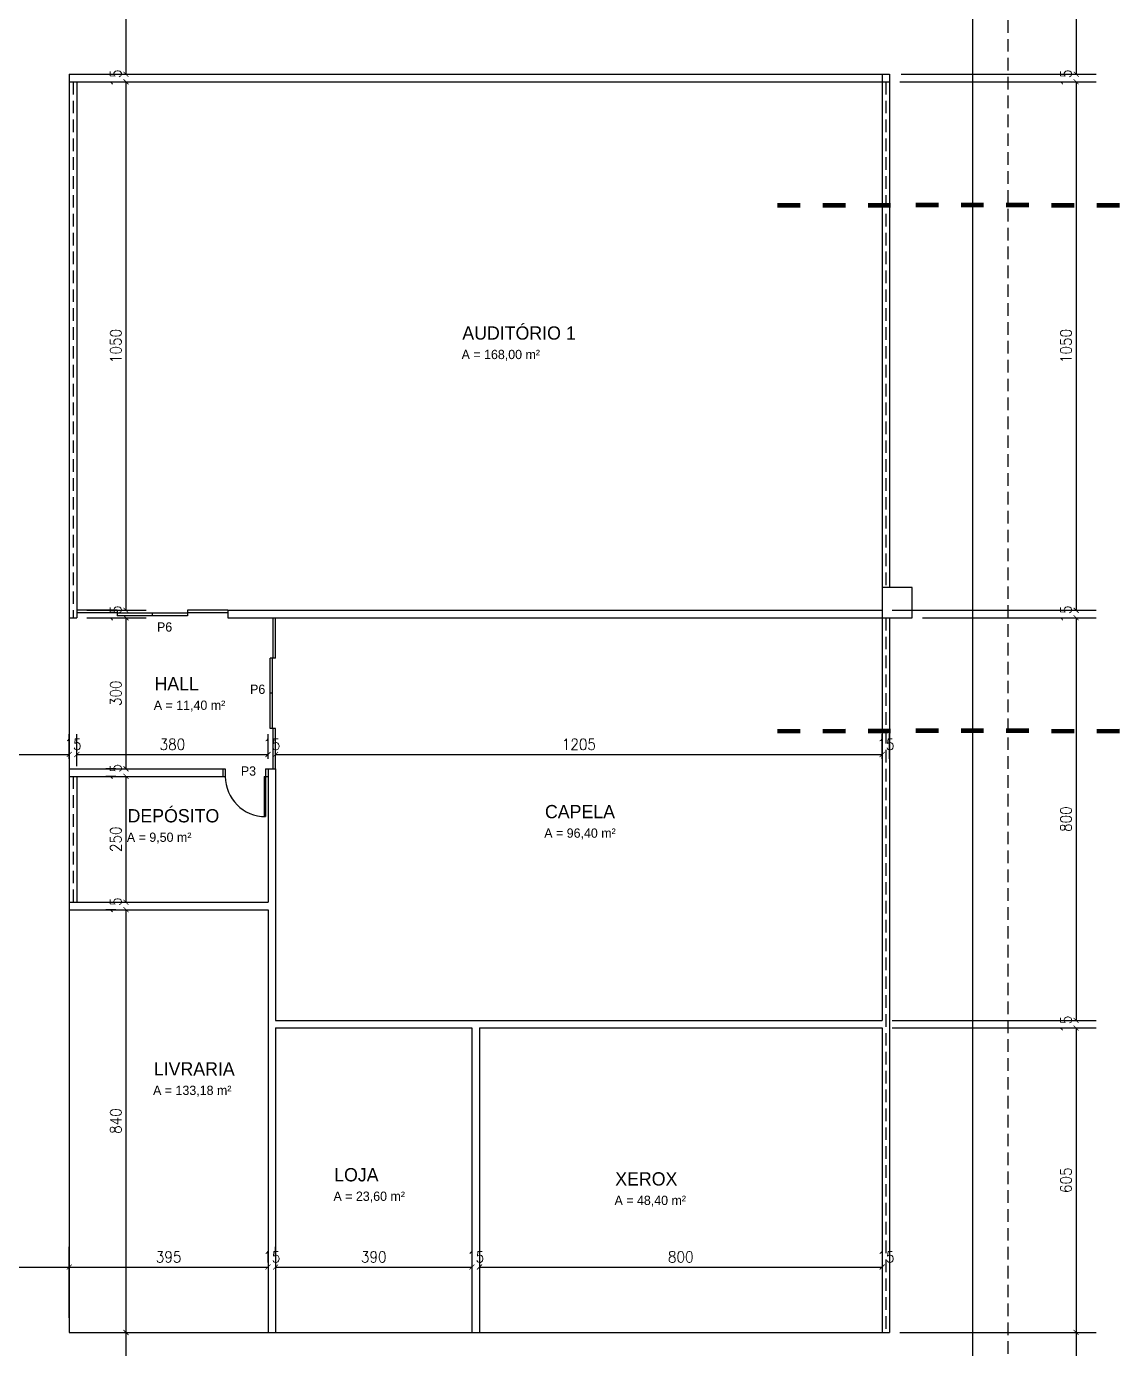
# Model space of a CAD drawing. Extents: x -81 to 244, y 231 to 317.
# Drawn here: x 44.4 to 66.12, y 253.85 to 280.12 of the extents above; entities that cross this region are included whole.
import ezdxf
from ezdxf.enums import TextEntityAlignment as Align

# ---------------------------------------------------------------- set-up
doc = ezdxf.new("R2010")
doc.units = 0
doc.header["$MEASUREMENT"] = 0
doc.header["$PDMODE"] = 3
doc.linetypes.add('HIDDEN', pattern=[0.375, 0.25, -0.125])
doc.layers.get('0').update_dxf_attribs({"linetype": 'CONTINUOUS'})
doc.layers.get('DEFPOINTS').update_dxf_attribs({"linetype": 'CONTINUOUS'})
for name, color, linetype in [('CORTE01', 2, 'CONTINUOUS'), ('DIM', 1, 'CONTINUOUS'), ('ESQ', 10, 'CONTINUOUS'), ('EST', 6, 'CONTINUOUS'), ('PAR', 4, 'CONTINUOUS'), ('PBX', 7, 'CONTINUOUS'), ('PISO2', 8, 'CONTINUOUS'), ('TEXTO01', 3, 'CONTINUOUS')]:
    doc.layers.add(name, color=color, linetype=linetype)
doc.styles.add('ARQ', font='romans', dxfattribs={"width": 0.9})
doc.styles.add('STYLUS', font='stylu.ttf')
doc.dimstyles.get("Standard").update_dxf_attribs({"dimtxt": 0.5, "dimasz": 0.18, "dimexe": 0.18, "dimexo": 0.0625, "dimgap": 0.09, "dimtad": 0, "dimtoh": 1, "dimzin": 0, "dimdsep": 46, "dimtxsty": 'ARQ', "dimcen": 0.09, "dimadec": 0, "dimazin": 0, "dimtfac": 1, "dimtofl": 0, "dimtmove": 2, "dimatfit": 3, "dimfxl": 0, "dimtolj": 1, "dimarcsym": 0})

# ---------------------------------------------------------------- blocks, each defined once
blk = doc.blocks.new('_ARCHTICK')
at = {"color": 0, "linetype": 'ByBlock', "const_width": 0.15}
blk.add_lwpolyline([(-0.5, -0.5), (0.5, 0.5)], dxfattribs=at)
blk = doc.blocks.new('*D1209')
at = {"layer": 'DEFPOINTS', "color": 0}
for p in [(61.555, 282.22), (61.584, 279.17), (65.26, 279.17)]:
    blk.add_point(p, dxfattribs=at)
at = {"layer": 'DIM', "color": 1, "lineweight": -2}
for p, q in [((65.26, 282.22), (65.26, 279.17)), ((61.784, 279.17), (65.66, 279.17))]:
    blk.add_line(p, q, dxfattribs=at)
at = {"layer": 'DIM', "color": 1, "lineweight": -2, "xscale": 0.1, "yscale": 0.1, "zscale": 0.1}
for p, rotation in [((65.26, 282.22), 90), ((65.26, 279.17), 270)]:
    blk.add_blockref('_ARCHTICK', p, dxfattribs=dict(at, rotation=rotation))
at = {"layer": 'DIM', "color": 2, "insert": (65.059, 280.695), "char_height": 0.22, "attachment_point": 5, "rotation": 90, "style": 'ARQ'}
blk.add_mtext('\\A1;305', dxfattribs=at)
blk = doc.blocks.new('*D1210')
at = {"layer": 'DEFPOINTS', "color": 0}
for p in [(61.555, 279.02), (61.584, 279.17), (65.26, 279.02)]:
    blk.add_point(p, dxfattribs=at)
at = {"layer": 'DIM', "color": 1, "lineweight": -2}
blk.add_line((61.755, 279.02), (65.66, 279.02), dxfattribs=at)
at = {"layer": 'DIM', "color": 2, "insert": (65.059, 279.095), "char_height": 0.22, "attachment_point": 5, "rotation": 90, "style": 'ARQ'}
blk.add_mtext('\\A1;15', dxfattribs=at)
blk = doc.blocks.new('*D1211')
at = {"layer": 'DEFPOINTS', "color": 0}
for p in [(61.555, 279.02), (61.405, 268.52), (65.26, 268.52)]:
    blk.add_point(p, dxfattribs=at)
at = {"layer": 'DIM', "color": 1, "lineweight": -2}
for p, q in [((65.26, 279.02), (65.26, 268.52)), ((61.605, 268.52), (65.66, 268.52))]:
    blk.add_line(p, q, dxfattribs=at)
at = {"layer": 'DIM', "color": 1, "lineweight": -2, "xscale": 0.1, "yscale": 0.1, "zscale": 0.1}
for p, rotation in [((65.26, 279.02), 90), ((65.26, 268.52), 270)]:
    blk.add_blockref('_ARCHTICK', p, dxfattribs=dict(at, rotation=rotation))
at = {"layer": 'DIM', "color": 2, "insert": (65.059, 273.77), "char_height": 0.22, "attachment_point": 5, "rotation": 90, "style": 'ARQ'}
blk.add_mtext('\\A1;1050', dxfattribs=at)
blk = doc.blocks.new('*D1212')
at = {"layer": 'DEFPOINTS', "color": 0}
for p in [(61.405, 268.52), (62.005, 268.37), (65.26, 268.37)]:
    blk.add_point(p, dxfattribs=at)
at = {"layer": 'DIM', "color": 1, "lineweight": -2}
blk.add_line((62.205, 268.37), (65.66, 268.37), dxfattribs=at)
at = {"layer": 'DIM', "color": 2, "insert": (65.059, 268.445), "char_height": 0.22, "attachment_point": 5, "rotation": 90, "style": 'ARQ'}
blk.add_mtext('\\A1;15', dxfattribs=at)
blk = doc.blocks.new('*D1213')
at = {"layer": 'DEFPOINTS', "color": 0}
for p in [(62.005, 268.37), (61.405, 260.37), (65.26, 260.37)]:
    blk.add_point(p, dxfattribs=at)
at = {"layer": 'DIM', "color": 1, "lineweight": -2}
for p, q in [((65.26, 268.37), (65.26, 260.37)), ((61.605, 260.37), (65.66, 260.37))]:
    blk.add_line(p, q, dxfattribs=at)
at = {"layer": 'DIM', "color": 1, "lineweight": -2, "xscale": 0.1, "yscale": 0.1, "zscale": 0.1}
for p, rotation in [((65.26, 268.37), 90), ((65.26, 260.37), 270)]:
    blk.add_blockref('_ARCHTICK', p, dxfattribs=dict(at, rotation=rotation))
at = {"layer": 'DIM', "color": 2, "insert": (65.059, 264.37), "char_height": 0.22, "attachment_point": 5, "rotation": 90, "style": 'ARQ'}
blk.add_mtext('\\A1;800', dxfattribs=at)
blk = doc.blocks.new('*D1214')
at = {"layer": 'DEFPOINTS', "color": 0}
for p in [(61.405, 260.37), (61.405, 260.22), (65.26, 260.22)]:
    blk.add_point(p, dxfattribs=at)
at = {"layer": 'DIM', "color": 1, "lineweight": -2}
blk.add_line((61.605, 260.22), (65.66, 260.22), dxfattribs=at)
at = {"layer": 'DIM', "color": 2, "insert": (65.059, 260.295), "char_height": 0.22, "attachment_point": 5, "rotation": 90, "style": 'ARQ'}
blk.add_mtext('\\A1;15', dxfattribs=at)
blk = doc.blocks.new('*D1215')
at = {"layer": 'DEFPOINTS', "color": 0}
for p in [(61.405, 260.22), (61.555, 254.17), (65.26, 254.17)]:
    blk.add_point(p, dxfattribs=at)
at = {"layer": 'DIM', "color": 1, "lineweight": -2}
for p, q in [((65.26, 260.22), (65.26, 254.17)), ((61.755, 254.17), (65.66, 254.17))]:
    blk.add_line(p, q, dxfattribs=at)
at = {"layer": 'DIM', "color": 1, "lineweight": -2, "xscale": 0.1, "yscale": 0.1, "zscale": 0.1}
for p, rotation in [((65.26, 260.22), 90), ((65.26, 254.17), 270)]:
    blk.add_blockref('_ARCHTICK', p, dxfattribs=dict(at, rotation=rotation))
at = {"layer": 'DIM', "color": 2, "insert": (65.059, 257.195), "char_height": 0.22, "attachment_point": 5, "rotation": 90, "style": 'ARQ'}
blk.add_mtext('\\A1;605', dxfattribs=at)
blk = doc.blocks.new('*D1216')
at = {"layer": 'DEFPOINTS', "color": 0}
for p in [(61.555, 254.17), (62.005, 238.97), (65.26, 238.97)]:
    blk.add_point(p, dxfattribs=at)
at = {"layer": 'DIM', "color": 1, "lineweight": -2}
for p, q in [((65.26, 254.17), (65.26, 238.97)), ((62.205, 238.97), (65.66, 238.97))]:
    blk.add_line(p, q, dxfattribs=at)
at = {"layer": 'DIM', "color": 1, "lineweight": -2, "xscale": 0.1, "yscale": 0.1, "zscale": 0.1}
for p, rotation in [((65.26, 254.17), 90), ((65.26, 238.97), 270)]:
    blk.add_blockref('_ARCHTICK', p, dxfattribs=dict(at, rotation=rotation))
at = {"layer": 'DIM', "color": 2, "insert": (65.059, 246.57), "char_height": 0.22, "attachment_point": 5, "rotation": 90, "style": 'ARQ'}
blk.add_mtext('\\A1;1520', dxfattribs=at)
blk = doc.blocks.new('*D1236')
at = {"layer": 'DEFPOINTS', "color": 0}
for p in [(41.005, 268.37), (45.255, 265.655), (45.255, 265.37)]:
    blk.add_point(p, dxfattribs=at)
at = {"layer": 'DIM', "color": 1, "lineweight": -2}
for p, q in [((45.255, 265.57), (45.255, 266.055)), ((41.005, 265.655), (45.255, 265.655))]:
    blk.add_line(p, q, dxfattribs=at)
at = {"layer": 'DIM', "color": 1, "lineweight": -2, "xscale": 0.1, "yscale": 0.1, "zscale": 0.1, "rotation": 180}
blk.add_blockref('_ARCHTICK', (41.005, 265.655), dxfattribs=at)
at = {"layer": 'DIM', "color": 1, "lineweight": -2, "xscale": 0.1, "yscale": 0.1, "zscale": 0.1}
blk.add_blockref('_ARCHTICK', (45.255, 265.655), dxfattribs=at)
at = {"layer": 'DIM', "color": 2, "insert": (43.13, 265.856), "char_height": 0.22, "attachment_point": 5, "style": 'ARQ'}
blk.add_mtext('\\A1;425', dxfattribs=at)
blk = doc.blocks.new('*D1237')
at = {"layer": 'DEFPOINTS', "color": 0}
for p in [(45.405, 265.655), (45.255, 265.37), (45.405, 265.22)]:
    blk.add_point(p, dxfattribs=at)
at = {"layer": 'DIM', "color": 1, "lineweight": -2}
blk.add_line((45.405, 265.42), (45.405, 266.055), dxfattribs=at)
at = {"layer": 'DIM', "color": 2, "insert": (45.33, 265.856), "char_height": 0.22, "attachment_point": 5, "style": 'ARQ'}
blk.add_mtext('\\A1;15', dxfattribs=at)
blk = doc.blocks.new('*D1238')
at = {"layer": 'DEFPOINTS', "color": 0}
for p in [(49.205, 265.655), (49.205, 265.37), (45.405, 265.22)]:
    blk.add_point(p, dxfattribs=at)
at = {"layer": 'DIM', "color": 1, "lineweight": -2}
for p, q in [((49.205, 265.57), (49.205, 266.055)), ((45.405, 265.655), (49.205, 265.655))]:
    blk.add_line(p, q, dxfattribs=at)
at = {"layer": 'DIM', "color": 1, "lineweight": -2, "xscale": 0.1, "yscale": 0.1, "zscale": 0.1, "rotation": 180}
blk.add_blockref('_ARCHTICK', (45.405, 265.655), dxfattribs=at)
at = {"layer": 'DIM', "color": 1, "lineweight": -2, "xscale": 0.1, "yscale": 0.1, "zscale": 0.1}
blk.add_blockref('_ARCHTICK', (49.205, 265.655), dxfattribs=at)
at = {"layer": 'DIM', "color": 2, "insert": (47.305, 265.856), "char_height": 0.22, "attachment_point": 5, "style": 'ARQ'}
blk.add_mtext('\\A1;380', dxfattribs=at)
blk = doc.blocks.new('*D1239')
at = {"layer": 'DEFPOINTS', "color": 0}
for p in [(49.355, 265.655), (49.205, 265.37), (49.355, 265.37)]:
    blk.add_point(p, dxfattribs=at)
at = {"layer": 'DIM', "color": 1, "lineweight": -2}
blk.add_line((49.355, 265.57), (49.355, 266.055), dxfattribs=at)
at = {"layer": 'DIM', "color": 2, "insert": (49.28, 265.856), "char_height": 0.22, "attachment_point": 5, "style": 'ARQ'}
blk.add_mtext('\\A1;15', dxfattribs=at)
blk = doc.blocks.new('*D1240')
at = {"layer": 'DEFPOINTS', "color": 0}
for p in [(61.405, 265.655), (49.355, 265.37), (61.405, 265.37)]:
    blk.add_point(p, dxfattribs=at)
at = {"layer": 'DIM', "color": 1, "lineweight": -2}
for p, q in [((61.405, 265.57), (61.405, 266.055)), ((49.355, 265.655), (61.405, 265.655))]:
    blk.add_line(p, q, dxfattribs=at)
at = {"layer": 'DIM', "color": 1, "lineweight": -2, "xscale": 0.1, "yscale": 0.1, "zscale": 0.1, "rotation": 180}
blk.add_blockref('_ARCHTICK', (49.355, 265.655), dxfattribs=at)
at = {"layer": 'DIM', "color": 1, "lineweight": -2, "xscale": 0.1, "yscale": 0.1, "zscale": 0.1}
blk.add_blockref('_ARCHTICK', (61.405, 265.655), dxfattribs=at)
at = {"layer": 'DIM', "color": 2, "insert": (55.38, 265.856), "char_height": 0.22, "attachment_point": 5, "style": 'ARQ'}
blk.add_mtext('\\A1;1205', dxfattribs=at)
blk = doc.blocks.new('*D1241')
at = {"layer": 'DEFPOINTS', "color": 0}
for p in [(61.555, 265.655), (61.405, 265.37), (61.555, 265.37)]:
    blk.add_point(p, dxfattribs=at)
at = {"layer": 'DIM', "color": 1, "lineweight": -2}
blk.add_line((61.555, 265.57), (61.555, 266.055), dxfattribs=at)
at = {"layer": 'DIM', "color": 2, "insert": (61.48, 265.856), "char_height": 0.22, "attachment_point": 5, "style": 'ARQ'}
blk.add_mtext('\\A1;15', dxfattribs=at)
blk = doc.blocks.new('*D1245')
at = {"layer": 'DEFPOINTS', "color": 0}
for p in [(45.255, 255.47), (15.155, 254.12), (45.255, 254.263)]:
    blk.add_point(p, dxfattribs=at)
at = {"layer": 'DIM', "color": 1, "lineweight": -2}
for p, q in [((45.255, 254.463), (45.255, 255.87)), ((15.155, 255.47), (45.255, 255.47))]:
    blk.add_line(p, q, dxfattribs=at)
at = {"layer": 'DIM', "color": 1, "lineweight": -2, "xscale": 0.1, "yscale": 0.1, "zscale": 0.1, "rotation": 180}
blk.add_blockref('_ARCHTICK', (15.155, 255.47), dxfattribs=at)
at = {"layer": 'DIM', "color": 1, "lineweight": -2, "xscale": 0.1, "yscale": 0.1, "zscale": 0.1}
blk.add_blockref('_ARCHTICK', (45.255, 255.47), dxfattribs=at)
at = {"layer": 'DIM', "color": 2, "insert": (30.205, 255.671), "char_height": 0.22, "attachment_point": 5, "style": 'ARQ'}
blk.add_mtext('\\A1;3010', dxfattribs=at)
blk = doc.blocks.new('*D1246')
at = {"layer": 'DEFPOINTS', "color": 0}
for p in [(49.205, 255.483), (49.205, 255.47), (45.255, 254.263)]:
    blk.add_point(p, dxfattribs=at)
at = {"layer": 'DIM', "color": 1, "lineweight": -2}
for p, q in [((45.255, 255.47), (49.205, 255.47)), ((49.205, 255.283), (49.205, 255.07))]:
    blk.add_line(p, q, dxfattribs=at)
at = {"layer": 'DIM', "color": 1, "lineweight": -2, "xscale": 0.1, "yscale": 0.1, "zscale": 0.1, "rotation": 180}
blk.add_blockref('_ARCHTICK', (45.255, 255.47), dxfattribs=at)
at = {"layer": 'DIM', "color": 1, "lineweight": -2, "xscale": 0.1, "yscale": 0.1, "zscale": 0.1}
blk.add_blockref('_ARCHTICK', (49.205, 255.47), dxfattribs=at)
at = {"layer": 'DIM', "color": 2, "insert": (47.23, 255.671), "char_height": 0.22, "attachment_point": 5, "style": 'ARQ'}
blk.add_mtext('\\A1;395', dxfattribs=at)
blk = doc.blocks.new('*D1247')
at = {"layer": 'DEFPOINTS', "color": 0}
for p in [(49.205, 255.483), (49.355, 255.47), (49.355, 255.47)]:
    blk.add_point(p, dxfattribs=at)
at = {"layer": 'DIM', "color": 1, "lineweight": -2}
blk.add_line((49.355, 255.67), (49.355, 255.87), dxfattribs=at)
at = {"layer": 'DIM', "color": 2, "insert": (49.28, 255.671), "char_height": 0.22, "attachment_point": 5, "style": 'ARQ'}
blk.add_mtext('\\A1;15', dxfattribs=at)
blk = doc.blocks.new('*D1248')
at = {"layer": 'DEFPOINTS', "color": 0}
for p in [(49.355, 255.47), (53.255, 255.47), (53.255, 255.47)]:
    blk.add_point(p, dxfattribs=at)
at = {"layer": 'DIM', "color": 1, "lineweight": -2}
for p, q in [((49.355, 255.47), (53.255, 255.47)), ((53.255, 255.27), (53.255, 255.07))]:
    blk.add_line(p, q, dxfattribs=at)
at = {"layer": 'DIM', "color": 1, "lineweight": -2, "xscale": 0.1, "yscale": 0.1, "zscale": 0.1, "rotation": 180}
blk.add_blockref('_ARCHTICK', (49.355, 255.47), dxfattribs=at)
at = {"layer": 'DIM', "color": 1, "lineweight": -2, "xscale": 0.1, "yscale": 0.1, "zscale": 0.1}
blk.add_blockref('_ARCHTICK', (53.255, 255.47), dxfattribs=at)
at = {"layer": 'DIM', "color": 2, "insert": (51.305, 255.671), "char_height": 0.22, "attachment_point": 5, "style": 'ARQ'}
blk.add_mtext('\\A1;390', dxfattribs=at)
blk = doc.blocks.new('*D1249')
at = {"layer": 'DEFPOINTS', "color": 0}
for p in [(53.255, 255.47), (53.405, 255.495), (53.405, 255.47)]:
    blk.add_point(p, dxfattribs=at)
at = {"layer": 'DIM', "color": 1, "lineweight": -2}
blk.add_line((53.405, 255.295), (53.405, 255.07), dxfattribs=at)
at = {"layer": 'DIM', "color": 2, "insert": (53.33, 255.671), "char_height": 0.22, "attachment_point": 5, "style": 'ARQ'}
blk.add_mtext('\\A1;15', dxfattribs=at)
blk = doc.blocks.new('*D1250')
at = {"layer": 'DEFPOINTS', "color": 0}
for p in [(53.405, 255.495), (61.405, 255.495), (61.405, 255.47)]:
    blk.add_point(p, dxfattribs=at)
at = {"layer": 'DIM', "color": 1, "lineweight": -2}
for p, q in [((53.405, 255.47), (61.405, 255.47)), ((61.405, 255.295), (61.405, 255.07))]:
    blk.add_line(p, q, dxfattribs=at)
at = {"layer": 'DIM', "color": 1, "lineweight": -2, "xscale": 0.1, "yscale": 0.1, "zscale": 0.1, "rotation": 180}
blk.add_blockref('_ARCHTICK', (53.405, 255.47), dxfattribs=at)
at = {"layer": 'DIM', "color": 1, "lineweight": -2, "xscale": 0.1, "yscale": 0.1, "zscale": 0.1}
blk.add_blockref('_ARCHTICK', (61.405, 255.47), dxfattribs=at)
at = {"layer": 'DIM', "color": 2, "insert": (57.405, 255.671), "char_height": 0.22, "attachment_point": 5, "style": 'ARQ'}
blk.add_mtext('\\A1;800', dxfattribs=at)
blk = doc.blocks.new('*D1251')
at = {"layer": 'DEFPOINTS', "color": 0}
for p in [(61.405, 255.495), (61.555, 255.495), (61.555, 255.47)]:
    blk.add_point(p, dxfattribs=at)
at = {"layer": 'DIM', "color": 1, "lineweight": -2}
blk.add_line((61.555, 255.295), (61.555, 255.07), dxfattribs=at)
at = {"layer": 'DIM', "color": 2, "insert": (61.48, 255.671), "char_height": 0.22, "attachment_point": 5, "style": 'ARQ'}
blk.add_mtext('\\A1;15', dxfattribs=at)
blk = doc.blocks.new('*D1256')
at = {"layer": 'DEFPOINTS', "color": 0}
for p in [(45.255, 282.22), (45.255, 279.17), (46.382, 279.17)]:
    blk.add_point(p, dxfattribs=at)
at = {"layer": 'DIM', "color": 1, "lineweight": -2}
for p, q in [((46.382, 282.22), (46.382, 279.17)), ((45.455, 279.17), (46.782, 279.17))]:
    blk.add_line(p, q, dxfattribs=at)
at = {"layer": 'DIM', "color": 1, "lineweight": -2, "xscale": 0.1, "yscale": 0.1, "zscale": 0.1}
for p, rotation in [((46.382, 282.22), 90), ((46.382, 279.17), 270)]:
    blk.add_blockref('_ARCHTICK', p, dxfattribs=dict(at, rotation=rotation))
at = {"layer": 'DIM', "color": 2, "insert": (46.181, 280.695), "char_height": 0.22, "attachment_point": 5, "rotation": 90, "style": 'ARQ'}
blk.add_mtext('\\A1;305', dxfattribs=at)
blk = doc.blocks.new('*D1257')
at = {"layer": 'DEFPOINTS', "color": 0}
for p in [(45.255, 279.17), (45.405, 279.02), (46.382, 279.02)]:
    blk.add_point(p, dxfattribs=at)
at = {"layer": 'DIM', "color": 1, "lineweight": -2}
blk.add_line((45.605, 279.02), (46.782, 279.02), dxfattribs=at)
at = {"layer": 'DIM', "color": 2, "insert": (46.181, 279.095), "char_height": 0.22, "attachment_point": 5, "rotation": 90, "style": 'ARQ'}
blk.add_mtext('\\A1;15', dxfattribs=at)
blk = doc.blocks.new('*D1258')
at = {"layer": 'DEFPOINTS', "color": 0}
for p in [(45.405, 279.02), (45.405, 268.52), (46.382, 268.52)]:
    blk.add_point(p, dxfattribs=at)
at = {"layer": 'DIM', "color": 1, "lineweight": -2}
for p, q in [((46.382, 279.02), (46.382, 268.52)), ((45.605, 268.52), (46.782, 268.52))]:
    blk.add_line(p, q, dxfattribs=at)
at = {"layer": 'DIM', "color": 1, "lineweight": -2, "xscale": 0.1, "yscale": 0.1, "zscale": 0.1}
for p, rotation in [((46.382, 279.02), 90), ((46.382, 268.52), 270)]:
    blk.add_blockref('_ARCHTICK', p, dxfattribs=dict(at, rotation=rotation))
at = {"layer": 'DIM', "color": 2, "insert": (46.181, 273.77), "char_height": 0.22, "attachment_point": 5, "rotation": 90, "style": 'ARQ'}
blk.add_mtext('\\A1;1050', dxfattribs=at)
blk = doc.blocks.new('*D1259')
at = {"layer": 'DEFPOINTS', "color": 0}
for p in [(45.405, 268.52), (45.405, 268.37), (46.382, 268.37)]:
    blk.add_point(p, dxfattribs=at)
at = {"layer": 'DIM', "color": 1, "lineweight": -2}
blk.add_line((45.605, 268.37), (46.782, 268.37), dxfattribs=at)
at = {"layer": 'DIM', "color": 2, "insert": (46.181, 268.445), "char_height": 0.22, "attachment_point": 5, "rotation": 90, "style": 'ARQ'}
blk.add_mtext('\\A1;15', dxfattribs=at)
blk = doc.blocks.new('*D1260')
at = {"layer": 'DEFPOINTS', "color": 0}
for p in [(45.405, 268.37), (46.382, 265.37), (46.382, 265.37)]:
    blk.add_point(p, dxfattribs=at)
at = {"layer": 'DIM', "color": 1, "lineweight": -2}
for p, q in [((46.382, 268.37), (46.382, 265.37)), ((46.182, 265.37), (45.982, 265.37))]:
    blk.add_line(p, q, dxfattribs=at)
at = {"layer": 'DIM', "color": 1, "lineweight": -2, "xscale": 0.1, "yscale": 0.1, "zscale": 0.1}
for p, rotation in [((46.382, 268.37), 90), ((46.382, 265.37), 270)]:
    blk.add_blockref('_ARCHTICK', p, dxfattribs=dict(at, rotation=rotation))
at = {"layer": 'DIM', "color": 2, "insert": (46.181, 266.87), "char_height": 0.22, "attachment_point": 5, "rotation": 90, "style": 'ARQ'}
blk.add_mtext('\\A1;300', dxfattribs=at)
blk = doc.blocks.new('*D1261')
at = {"layer": 'DEFPOINTS', "color": 0}
for p in [(46.382, 265.37), (46.382, 265.22), (46.382, 265.22)]:
    blk.add_point(p, dxfattribs=at)
at = {"layer": 'DIM', "color": 1, "lineweight": -2}
blk.add_line((46.182, 265.22), (45.982, 265.22), dxfattribs=at)
at = {"layer": 'DIM', "color": 2, "insert": (46.181, 265.295), "char_height": 0.22, "attachment_point": 5, "rotation": 90, "style": 'ARQ'}
blk.add_mtext('\\A1;15', dxfattribs=at)
blk = doc.blocks.new('*D1262')
at = {"layer": 'DEFPOINTS', "color": 0}
for p in [(46.382, 265.22), (46.382, 262.72), (46.382, 262.72)]:
    blk.add_point(p, dxfattribs=at)
at = {"layer": 'DIM', "color": 1, "lineweight": -2}
for p, q in [((46.382, 265.22), (46.382, 262.72)), ((46.582, 262.72), (46.782, 262.72))]:
    blk.add_line(p, q, dxfattribs=at)
at = {"layer": 'DIM', "color": 1, "lineweight": -2, "xscale": 0.1, "yscale": 0.1, "zscale": 0.1}
for p, rotation in [((46.382, 265.22), 90), ((46.382, 262.72), 270)]:
    blk.add_blockref('_ARCHTICK', p, dxfattribs=dict(at, rotation=rotation))
at = {"layer": 'DIM', "color": 2, "insert": (46.181, 263.97), "char_height": 0.22, "attachment_point": 5, "rotation": 90, "style": 'ARQ'}
blk.add_mtext('\\A1;250', dxfattribs=at)
blk = doc.blocks.new('*D1263')
at = {"layer": 'DEFPOINTS', "color": 0}
for p in [(46.382, 262.72), (46.382, 262.57), (46.382, 262.57)]:
    blk.add_point(p, dxfattribs=at)
at = {"layer": 'DIM', "color": 1, "lineweight": -2}
blk.add_line((46.182, 262.57), (45.982, 262.57), dxfattribs=at)
at = {"layer": 'DIM', "color": 2, "insert": (46.181, 262.645), "char_height": 0.22, "attachment_point": 5, "rotation": 90, "style": 'ARQ'}
blk.add_mtext('\\A1;15', dxfattribs=at)
blk = doc.blocks.new('*D1264')
at = {"layer": 'DEFPOINTS', "color": 0}
for p in [(46.382, 262.57), (46.382, 254.17), (46.382, 254.17)]:
    blk.add_point(p, dxfattribs=at)
at = {"layer": 'DIM', "color": 1, "lineweight": -2}
for p, q in [((46.382, 262.57), (46.382, 254.17)), ((46.582, 254.17), (46.782, 254.17))]:
    blk.add_line(p, q, dxfattribs=at)
at = {"layer": 'DIM', "color": 1, "lineweight": -2, "xscale": 0.1, "yscale": 0.1, "zscale": 0.1}
for p, rotation in [((46.382, 262.57), 90), ((46.382, 254.17), 270)]:
    blk.add_blockref('_ARCHTICK', p, dxfattribs=dict(at, rotation=rotation))
at = {"layer": 'DIM', "color": 2, "insert": (46.181, 258.37), "char_height": 0.22, "attachment_point": 5, "rotation": 90, "style": 'ARQ'}
blk.add_mtext('\\A1;840', dxfattribs=at)
blk = doc.blocks.new('*D1265')
at = {"layer": 'DEFPOINTS', "color": 0}
for p in [(46.382, 254.17), (41.005, 238.97), (46.382, 238.97)]:
    blk.add_point(p, dxfattribs=at)
at = {"layer": 'DIM', "color": 1, "lineweight": -2}
for p, q in [((46.382, 254.17), (46.382, 238.97)), ((41.205, 238.97), (46.782, 238.97))]:
    blk.add_line(p, q, dxfattribs=at)
at = {"layer": 'DIM', "color": 1, "lineweight": -2, "xscale": 0.1, "yscale": 0.1, "zscale": 0.1}
for p, rotation in [((46.382, 254.17), 90), ((46.382, 238.97), 270)]:
    blk.add_blockref('_ARCHTICK', p, dxfattribs=dict(at, rotation=rotation))
at = {"layer": 'DIM', "color": 2, "insert": (46.181, 246.57), "char_height": 0.22, "attachment_point": 5, "rotation": 90, "style": 'ARQ'}
blk.add_mtext('\\A1;1520', dxfattribs=at)

msp = doc.modelspace()

# ---------------------------------------------------------------- linework, layer by layer
at = {"layer": 'CORTE01'}
for p, q in [((59.775, 276.594), (59.325, 276.594)), ((59.775, 276.585), (59.325, 276.585)), ((59.775, 276.576), (59.325, 276.576)), ((59.775, 276.567), (59.325, 276.567)), ((59.775, 276.558), (59.325, 276.558)), ((59.775, 276.549), (59.325, 276.549)), ((59.775, 276.54), (59.325, 276.54)), ((59.775, 276.531), (59.325, 276.531)), ((60.675, 276.594), (60.225, 276.594)), ((60.675, 276.585), (60.225, 276.585)), ((60.675, 276.576), (60.225, 276.576)), ((60.675, 276.567), (60.225, 276.567)), ((60.675, 276.558), (60.225, 276.558)), ((60.675, 276.549), (60.225, 276.549)), ((60.675, 276.54), (60.225, 276.54)), ((60.675, 276.531), (60.225, 276.531)), ((61.575, 276.594), (61.125, 276.594)), ((61.575, 276.585), (61.125, 276.585)), ((61.575, 276.576), (61.125, 276.576)), ((61.575, 276.567), (61.125, 276.567)), ((61.575, 276.558), (61.125, 276.558)), ((61.575, 276.549), (61.125, 276.549)), ((61.575, 276.54), (61.125, 276.54)), ((61.575, 276.531), (61.125, 276.531)), ((62.523, 276.602), (62.073, 276.602)), ((62.523, 276.593), (62.073, 276.593)), ((62.523, 276.584), (62.073, 276.584)), ((62.523, 276.575), (62.073, 276.575)), ((62.523, 276.566), (62.073, 276.566)), ((62.523, 276.557), (62.073, 276.557)), ((62.523, 276.548), (62.073, 276.548)), ((62.523, 276.539), (62.073, 276.539)), ((63.423, 276.602), (62.973, 276.602)), ((63.423, 276.593), (62.973, 276.593)), ((63.423, 276.584), (62.973, 276.584)), ((63.423, 276.575), (62.973, 276.575)), ((63.423, 276.566), (62.973, 276.566)), ((63.423, 276.557), (62.973, 276.557)), ((63.423, 276.548), (62.973, 276.548)), ((63.423, 276.539), (62.973, 276.539)), ((64.323, 276.602), (63.873, 276.602)), ((64.323, 276.593), (63.873, 276.593)), ((64.323, 276.584), (63.873, 276.584)), ((64.323, 276.575), (63.873, 276.575)), ((64.323, 276.566), (63.873, 276.566)), ((64.323, 276.557), (63.873, 276.557)), ((64.323, 276.548), (63.873, 276.548)), ((64.323, 276.539), (63.873, 276.539)), ((65.223, 276.594), (64.773, 276.594)), ((65.223, 276.585), (64.773, 276.585)), ((65.223, 276.576), (64.773, 276.576)), ((65.223, 276.567), (64.773, 276.567)), ((65.223, 276.558), (64.773, 276.558)), ((65.223, 276.549), (64.773, 276.549)), ((65.223, 276.54), (64.773, 276.54)), ((65.223, 276.531), (64.773, 276.531)), ((66.123, 276.594), (65.673, 276.594)), ((66.123, 276.585), (65.673, 276.585)), ((66.123, 276.576), (65.673, 276.576)), ((66.123, 276.567), (65.673, 276.567)), ((66.123, 276.558), (65.673, 276.558)), ((66.123, 276.549), (65.673, 276.549)), ((66.123, 276.54), (65.673, 276.54)), ((66.123, 276.531), (65.673, 276.531)), ((59.775, 266.147), (59.325, 266.147)), ((59.775, 266.138), (59.325, 266.138)), ((59.775, 266.129), (59.325, 266.129)), ((59.775, 266.12), (59.325, 266.12)), ((59.775, 266.111), (59.325, 266.111)), ((60.675, 266.148), (60.225, 266.147)), ((60.675, 266.139), (60.225, 266.138)), ((60.675, 266.13), (60.225, 266.129)), ((60.675, 266.121), (60.225, 266.12)), ((60.675, 266.112), (60.225, 266.111)), ((61.575, 266.148), (61.125, 266.148)), ((61.575, 266.139), (61.125, 266.139)), ((61.575, 266.13), (61.125, 266.13)), ((61.575, 266.121), (61.125, 266.121)), ((61.575, 266.112), (61.125, 266.112)), ((62.523, 266.155), (62.073, 266.155)), ((62.523, 266.146), (62.073, 266.146)), ((62.523, 266.137), (62.073, 266.137)), ((62.523, 266.128), (62.073, 266.128)), ((62.523, 266.119), (62.073, 266.119)), ((62.523, 266.11), (62.073, 266.11)), ((63.423, 266.156), (62.973, 266.155)), ((63.423, 266.147), (62.973, 266.146)), ((63.423, 266.138), (62.973, 266.137)), ((63.423, 266.129), (62.973, 266.128)), ((63.423, 266.12), (62.973, 266.119)), ((63.423, 266.111), (62.973, 266.11)), ((64.323, 266.156), (63.873, 266.156)), ((64.323, 266.147), (63.873, 266.147)), ((64.323, 266.138), (63.873, 266.138)), ((64.323, 266.129), (63.873, 266.129)), ((64.323, 266.12), (63.873, 266.12)), ((64.323, 266.111), (63.873, 266.111)), ((65.223, 266.147), (64.773, 266.147)), ((65.223, 266.138), (64.773, 266.138)), ((65.223, 266.129), (64.773, 266.129)), ((65.223, 266.12), (64.773, 266.12)), ((65.223, 266.111), (64.773, 266.111)), ((66.123, 266.148), (65.673, 266.147)), ((66.123, 266.139), (65.673, 266.138)), ((66.123, 266.13), (65.673, 266.129)), ((66.123, 266.121), (65.673, 266.12)), ((66.123, 266.112), (65.673, 266.111)), ((59.775, 266.102), (59.325, 266.102)), ((59.775, 266.093), (59.325, 266.093)), ((59.775, 266.084), (59.325, 266.084)), ((60.675, 266.103), (60.225, 266.102)), ((60.675, 266.094), (60.225, 266.093)), ((60.675, 266.085), (60.225, 266.084)), ((61.575, 266.103), (61.125, 266.103)), ((61.575, 266.094), (61.125, 266.094)), ((61.575, 266.085), (61.125, 266.085)), ((62.523, 266.101), (62.073, 266.101)), ((62.523, 266.092), (62.073, 266.092)), ((63.423, 266.102), (62.973, 266.101)), ((63.423, 266.093), (62.973, 266.092)), ((64.323, 266.102), (63.873, 266.102)), ((64.323, 266.093), (63.873, 266.093)), ((65.223, 266.102), (64.773, 266.102)), ((65.223, 266.093), (64.773, 266.093)), ((65.223, 266.084), (64.773, 266.084)), ((66.123, 266.103), (65.673, 266.102)), ((66.123, 266.094), (65.673, 266.093)), ((66.123, 266.085), (65.673, 266.084))]:
    msp.add_line(p, q, dxfattribs=at)
at = {"layer": 'ESQ'}
for p, q in [((46.205, 268.52), (45.405, 268.52)), ((46.205, 268.52), (46.205, 268.41)), ((47.605, 268.52), (47.605, 268.41)), ((48.405, 268.52), (47.605, 268.52)), ((46.205, 268.47), (45.405, 268.47)), ((47.605, 268.46), (46.205, 268.46)), ((47.605, 268.41), (46.205, 268.41)), ((46.905, 268.46), (46.905, 268.41)), ((48.405, 268.47), (47.605, 268.47)), ((49.305, 267.57), (49.305, 268.37)), ((49.355, 267.57), (49.355, 268.37)), ((49.355, 267.57), (49.245, 267.57)), ((49.245, 266.17), (49.245, 267.57)), ((49.295, 266.17), (49.295, 267.57)), ((49.295, 266.87), (49.245, 266.87)), ((49.355, 266.17), (49.245, 266.17)), ((49.305, 265.37), (49.305, 266.17)), ((49.355, 265.37), (49.355, 266.17)), ((48.305, 265.37), (48.355, 265.37)), ((48.355, 265.37), (48.355, 265.22)), ((49.155, 265.37), (49.155, 265.22)), ((49.155, 265.37), (49.205, 265.37)), ((48.305, 265.22), (48.355, 265.22)), ((49.125, 265.22), (49.125, 264.421)), ((49.125, 265.22), (49.155, 265.22)), ((49.155, 265.22), (49.205, 265.22)), ((49.155, 265.22), (49.155, 264.42))]:
    msp.add_line(p, q, dxfattribs=at)
msp.add_arc((49.155, 265.22), 0.8, 180, 270, dxfattribs=at)
at = {"layer": 'EST', "color": 6, "linetype": 'Continuous'}
msp.add_lwpolyline([(61.405, 268.37), (62.005, 268.37), (62.005, 268.97), (61.405, 268.97)], close=True, dxfattribs=at)
at = {"layer": 'PAR'}
for p, q in [((45.255, 279.17), (45.255, 268.37)), ((45.255, 279.17), (61.555, 279.17)), ((45.255, 279.02), (61.555, 279.02)), ((45.405, 279.02), (45.405, 268.37)), ((61.405, 279.17), (61.405, 268.97)), ((61.555, 279.17), (61.555, 268.97)), ((48.405, 268.52), (61.405, 268.52)), ((48.405, 268.52), (48.405, 268.37)), ((45.255, 268.37), (45.405, 268.37)), ((45.255, 268.37), (45.255, 265.37)), ((48.405, 268.37), (61.405, 268.37)), ((61.405, 268.37), (61.405, 260.37)), ((61.555, 268.37), (61.555, 260.22)), ((45.255, 265.37), (48.305, 265.37)), ((45.255, 265.37), (45.255, 262.57)), ((48.305, 265.37), (48.305, 265.22)), ((49.205, 265.37), (49.205, 262.72)), ((49.205, 265.37), (49.355, 265.37)), ((49.355, 265.37), (49.355, 260.37)), ((45.255, 265.22), (48.305, 265.22)), ((45.405, 265.22), (45.405, 262.72)), ((45.255, 262.72), (49.205, 262.72)), ((45.255, 262.57), (49.205, 262.57)), ((45.255, 262.57), (45.255, 254.17)), ((49.205, 262.57), (49.205, 254.17)), ((49.355, 260.37), (61.405, 260.37)), ((49.355, 260.22), (53.255, 260.22)), ((49.355, 260.22), (49.355, 254.17)), ((53.255, 260.22), (53.255, 254.17)), ((53.405, 260.22), (53.405, 254.17)), ((53.405, 260.22), (61.405, 260.22)), ((61.405, 260.22), (61.405, 254.17)), ((61.555, 260.22), (61.555, 254.17)), ((45.255, 254.17), (49.205, 254.17)), ((49.205, 254.17), (49.355, 254.17)), ((49.355, 254.17), (53.255, 254.17)), ((53.255, 254.17), (53.405, 254.17)), ((53.405, 254.17), (61.405, 254.17)), ((61.405, 254.17), (61.555, 254.17))]:
    msp.add_line(p, q, dxfattribs=at)
at = {"layer": 'PBX', "color": 2, "linetype": 'HIDDEN'}
for p, q in [((63.905, 300.87), (63.905, 235.87)), ((45.33, 279.02), (45.33, 268.37)), ((61.48, 279.02), (61.48, 268.97)), ((61.48, 268.37), (61.48, 254.17)), ((45.33, 265.22), (45.33, 262.72))]:
    msp.add_line(p, q, dxfattribs=at)
at = {"layer": 'PISO2'}
msp.add_line((63.205, 236.87), (63.205, 299.92), dxfattribs=at)

# ---------------------------------------------------------------- texts
at = {"layer": 'TEXTO01', "ltscale": 0.25, "style": 'STYLUS'}
for s, height, p in [('AUDITÓRIO 1', 0.26367, (53.065, 274.161)), ('A = 168,00 m²', 0.18457, (53.051, 273.695)), ('P6', 0.1846, (46.999, 268.28)), ('HALL', 0.2637, (46.949, 267.192)), ('P6', 0.1846, (48.848, 267.043)), ('A = 11,40 m²', 0.18457, (46.935, 266.726)), ('P3', 0.1846, (48.665, 265.418)), ('DEPÓSITO', 0.2637, (46.414, 264.569)), ('CAPELA', 0.2637, (54.707, 264.651)), ('A = 9,50 m²', 0.18457, (46.4, 264.103)), ('A = 96,40 m²', 0.18457, (54.693, 264.185)), ('LIVRARIA', 0.2637, (46.935, 259.54)), ('A = 133,18 m²', 0.18457, (46.921, 259.074)), ('LOJA', 0.2637, (50.519, 257.436)), ('XEROX', 0.2637, (56.103, 257.354)), ('A = 23,60 m²', 0.18457, (50.505, 256.97)), ('A = 48,40 m²', 0.18457, (56.089, 256.888))]:
    msp.add_text(s, height=height, rotation=359.9833, dxfattribs=at).set_placement(p, align=Align.TOP_LEFT)

# ---------------------------------------------------------------- dimensions: what is measured, and where the dimension line sits
at = {"layer": 'DIM'}
for base, p1, p2, picture, middle in [((46.382, 279.17), (45.255, 282.22), (45.255, 279.17), '*D1256', (46.181, 280.695)), ((65.26, 279.17), (61.555, 282.22), (61.584, 279.17), '*D1209', (65.059, 280.695)), ((46.382, 279.02), (45.255, 279.17), (45.405, 279.02), '*D1257', (46.181, 279.095)), ((65.26, 279.02), (61.584, 279.17), (61.555, 279.02), '*D1210', (65.059, 279.095)), ((46.382, 268.52), (45.405, 279.02), (45.405, 268.52), '*D1258', (46.181, 273.77)), ((65.26, 268.52), (61.555, 279.02), (61.405, 268.52), '*D1211', (65.059, 273.77)), ((46.382, 268.37), (45.405, 268.52), (45.405, 268.37), '*D1259', (46.181, 268.445)), ((65.26, 268.37), (61.405, 268.52), (62.005, 268.37), '*D1212', (65.059, 268.445)), ((46.382, 265.37), (45.405, 268.37), (46.382, 265.37), '*D1260', (46.181, 266.87)), ((65.26, 260.37), (62.005, 268.37), (61.405, 260.37), '*D1213', (65.059, 264.37)), ((46.382, 265.22), (46.382, 265.37), (46.382, 265.22), '*D1261', (46.181, 265.295)), ((46.382, 262.72), (46.382, 265.22), (46.382, 262.72), '*D1262', (46.181, 263.97)), ((46.382, 262.57), (46.382, 262.72), (46.382, 262.57), '*D1263', (46.181, 262.645)), ((46.382, 254.17), (46.382, 262.57), (46.382, 254.17), '*D1264', (46.181, 258.37)), ((65.26, 260.22), (61.405, 260.37), (61.405, 260.22), '*D1214', (65.059, 260.295)), ((65.26, 254.17), (61.405, 260.22), (61.555, 254.17), '*D1215', (65.059, 257.195)), ((46.382, 238.97), (46.382, 254.17), (41.005, 238.97), '*D1265', (46.181, 246.57)), ((65.26, 238.97), (61.555, 254.17), (62.005, 238.97), '*D1216', (65.059, 246.57))]:
    dim = msp.add_linear_dim(base=base, p1=p1, p2=p2, angle=90, dimstyle='Standard', override={"dimtxt": 0.22, "dimasz": 0.1, "dimexe": 0.4, "dimexo": 0.2, "dimtad": 1, "dimtoh": 0, "dimdec": 0, "dimlfac": 100, "dimzin": 8, "dimblk1": 'ARCHTICK', "dimblk2": 'ARCHTICK', "dimsah": 1, "dimcen": 0.02, "dimse1": 1, "dimclrd": 1, "dimclre": 1, "dimclrt": 2, "dimtdec": 0, "dimtix": 1, "dimtmove": 0}, dxfattribs=at)
    dim.commit()
    dim.dimension.update_dxf_attribs({"geometry": picture, "text_midpoint": middle})
for base, p1, p2, picture, middle in [((45.255, 265.655), (41.005, 268.37), (45.255, 265.37), '*D1236', (43.13, 265.856)), ((45.405, 265.655), (45.255, 265.37), (45.405, 265.22), '*D1237', (45.33, 265.856)), ((49.205, 265.655), (45.405, 265.22), (49.205, 265.37), '*D1238', (47.305, 265.856)), ((49.355, 265.655), (49.205, 265.37), (49.355, 265.37), '*D1239', (49.28, 265.856)), ((61.405, 265.655), (49.355, 265.37), (61.405, 265.37), '*D1240', (55.38, 265.856)), ((61.555, 265.655), (61.405, 265.37), (61.555, 265.37), '*D1241', (61.48, 265.856)), ((45.255, 255.47), (15.155, 254.12), (45.255, 254.263), '*D1245', (30.205, 255.671)), ((49.355, 255.47), (49.205, 255.483), (49.355, 255.47), '*D1247', (49.28, 255.671)), ((49.205, 255.47), (45.255, 254.263), (49.205, 255.483), '*D1246', (47.23, 255.671)), ((53.255, 255.47), (49.355, 255.47), (53.255, 255.47), '*D1248', (51.305, 255.671)), ((53.405, 255.47), (53.255, 255.47), (53.405, 255.495), '*D1249', (53.33, 255.671)), ((61.405, 255.47), (53.405, 255.495), (61.405, 255.495), '*D1250', (57.405, 255.671)), ((61.555, 255.47), (61.405, 255.495), (61.555, 255.495), '*D1251', (61.48, 255.671))]:
    dim = msp.add_linear_dim(base=base, p1=p1, p2=p2, dimstyle='Standard', override={"dimtxt": 0.22, "dimasz": 0.1, "dimexe": 0.4, "dimexo": 0.2, "dimtad": 1, "dimtoh": 0, "dimdec": 0, "dimlfac": 100, "dimzin": 8, "dimblk1": 'ARCHTICK', "dimblk2": 'ARCHTICK', "dimsah": 1, "dimcen": 0.02, "dimse1": 1, "dimclrd": 1, "dimclre": 1, "dimclrt": 2, "dimtdec": 0, "dimtix": 1, "dimtmove": 0}, dxfattribs=at)
    dim.commit()
    dim.dimension.update_dxf_attribs({"geometry": picture, "text_midpoint": middle})

doc.saveas('drawing.dxf')
